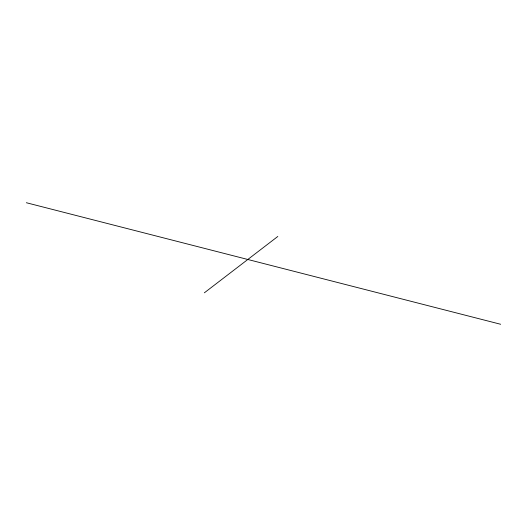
<?xml version="1.0" encoding="UTF-8"?>
<svg xmlns="http://www.w3.org/2000/svg" width="527" height="527" viewBox="0 0 527 527"><rect width="100%" height="100%" fill="white"/><g stroke="black" fill="none" stroke-linecap="round" stroke-linejoin="round"><path stroke-width="0.79" d="M204.357 292.808L277.821 236.458M26.35 202.73L500.65 324.27"/></g></svg>
